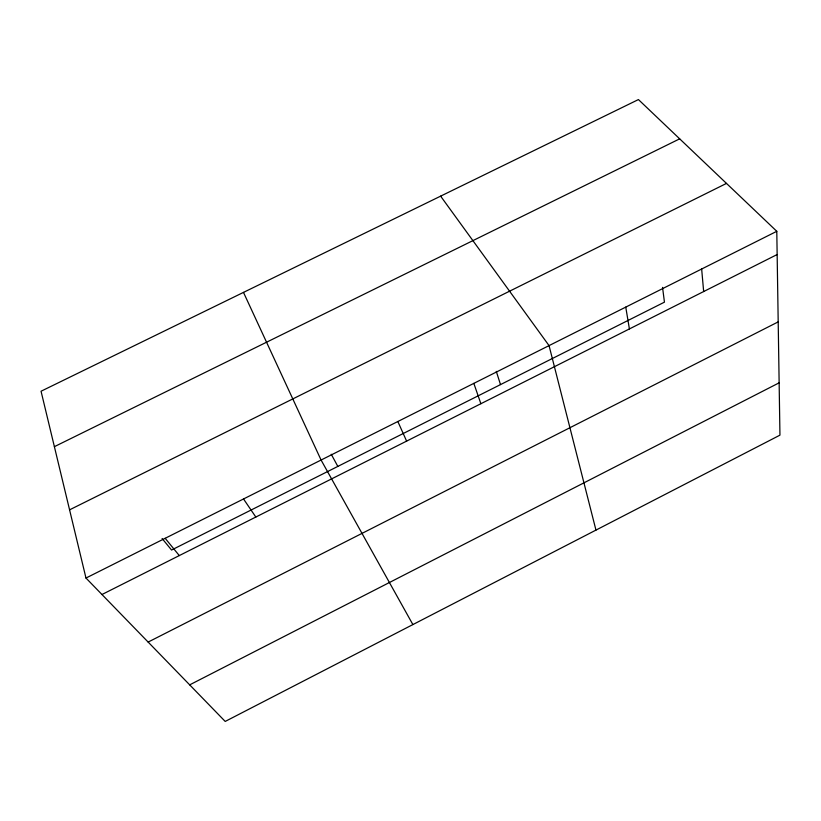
<?xml version="1.0" encoding="UTF-8"?>
<svg xmlns="http://www.w3.org/2000/svg" width="821" height="821" viewBox="0 0 821 821"><rect width="100%" height="100%" fill="white"/><g stroke="black" fill="none" stroke-linecap="round" stroke-linejoin="round"><path stroke-width="1.23" d="M189.692 684.858L779.139 382.822M148.149 642.073L778.195 321.883M101.968 594.517L777.148 254.541M85.979 578.046L776.789 231.306L638.43 99.567L41.05 391.227L85.979 578.046L225.2 721.433L779.95 435.151L776.789 231.306M69.58 509.841L726.482 183.411M54.381 446.665L679.675 138.841M162.106 538.525L171.558 550.029L664.446 302.149L662.547 287.381M165.165 538.299L179.296 555.581M440.631 196.147L549.054 345.62L595.964 530.099M243.529 498.973L255.834 517.045M412.881 624.576L321.083 460.037L243.488 292.399M331.243 454.249L337.831 466.41M397.846 421.512L406.611 441.113M473.83 383.376L480.88 403.716M496.305 371.4L500.502 384.597M625.756 307.126L629.409 328.934M701.657 269.021L703.659 291.547"/></g></svg>
